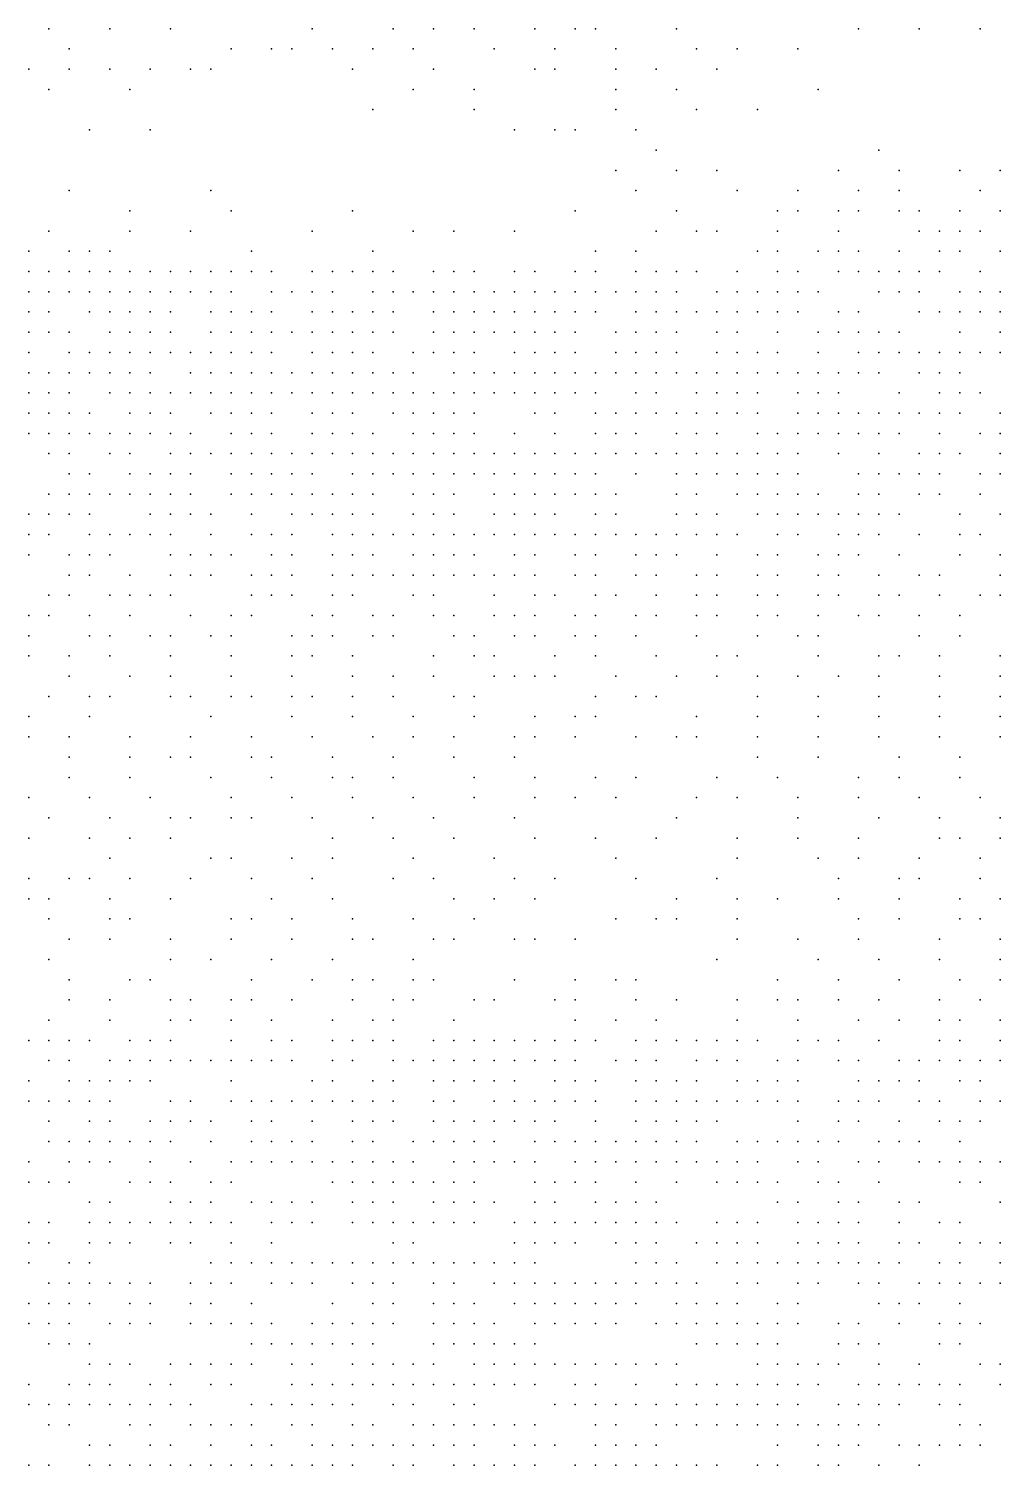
# Model space of a CAD drawing. Extents: x 429 to 793, y 817 to 1241.
# Drawn here: x 611.9 to 646.9, y 870.6 to 922.5 of the extents above; entities that cross this region are included whole.
import ezdxf

# ---------------------------------------------------------------- set-up
doc = ezdxf.new("R2010")
doc.units = 0

msp = doc.modelspace()

# ---------------------------------------------------------------- linework, layer by layer
for p in [(612.6, 922.46, 230.03), (614.79, 922.46, 230.125), (616.98, 922.46, 230.068), (622.09, 922.46, 230.036), (625.01, 922.46, 229.791), (626.47, 922.46, 229.666), (627.93, 922.46, 229.508), (630.12, 922.46, 229.24), (631.58, 922.46, 229.172), (632.31, 922.46, 229.087), (635.23, 922.46, 228.7), (641.8, 922.46, 227.132), (643.99, 922.46, 226.195), (646.18, 922.46, 225.349), (613.33, 921.73, 230.204), (619.17, 921.73, 230.443), (620.63, 921.73, 230.292), (621.36, 921.73, 230.255), (622.82, 921.73, 230.18), (624.28, 921.73, 230.085), (625.74, 921.73, 229.99), (628.66, 921.73, 229.757), (630.85, 921.73, 229.51), (633.04, 921.73, 229.188), (635.96, 921.73, 228.73), (637.42, 921.73, 228.522), (639.61, 921.73, 227.934), (611.87, 921, 230.376), (613.33, 921, 230.544), (614.79, 921, 230.552), (616.25, 921, 230.553), (617.71, 921, 230.668), (618.44, 921, 230.555), (623.55, 921, 230.445), (626.47, 921, 230.052), (630.12, 921, 229.933), (630.85, 921, 229.753), (633.04, 921, 229.357), (634.5, 921, 229.39), (636.69, 921, 228.898), (612.6, 920.27, 231.05), (615.52, 920.27, 230.844), (625.74, 920.27, 230.3), (627.93, 920.27, 230.176), (633.04, 920.27, 229.703), (635.23, 920.27, 229.572), (640.34, 920.27, 228.614), (624.28, 919.54, 230.71), (627.93, 919.54, 230.457), (633.04, 919.54, 230.05), (635.96, 919.54, 229.76), (638.15, 919.54, 229.41), (614.06, 918.81, 231.546), (616.25, 918.81, 231.577), (629.39, 918.81, 230.62), (630.85, 918.81, 230.5), (631.58, 918.81, 230.44), (633.77, 918.81, 230.45), (634.5, 918.08, 230.52), (642.53, 918.08, 228.788), (633.04, 917.35, 231.06), (635.23, 917.35, 230.59), (636.69, 917.35, 230.407), (641.07, 917.35, 229.65), (643.26, 917.35, 228.72), (645.45, 917.35, 228.085), (646.91, 917.35, 227.587), (613.33, 916.62, 232.411), (618.44, 916.62, 232.365), (633.77, 916.62, 231.232), (637.42, 916.62, 230.716), (639.61, 916.62, 230.207), (641.8, 916.62, 229.651), (643.26, 916.62, 228.96), (646.18, 916.62, 227.949), (615.52, 915.89, 232.583), (619.17, 915.89, 232.673), (623.55, 915.89, 232.246), (631.58, 915.89, 231.675), (635.23, 915.89, 231.29), (638.88, 915.89, 230.455), (639.61, 915.89, 230.441), (641.07, 915.89, 230.039), (641.8, 915.89, 229.884), (643.26, 915.89, 229.505), (643.99, 915.89, 229.2), (645.45, 915.89, 228.5), (646.91, 915.89, 228.176), (612.6, 915.16, 232.842), (615.52, 915.16, 232.877), (617.71, 915.16, 232.912), (622.09, 915.16, 232.483), (625.74, 915.16, 232.291), (627.2, 915.16, 232.183), (629.39, 915.16, 231.87), (634.5, 915.16, 231.57), (635.96, 915.16, 231.388), (636.69, 915.16, 231.223), (638.88, 915.16, 230.818), (641.07, 915.16, 230.272), (643.99, 915.16, 229.44), (644.72, 915.16, 229.09), (645.45, 915.16, 228.74), (646.18, 915.16, 228.39), (611.87, 914.43, 232.98), (613.33, 914.43, 233.027), (614.06, 914.43, 233.075), (614.79, 914.43, 233.122), (619.9, 914.43, 233.02), (624.28, 914.43, 232.542), (632.31, 914.43, 232.024), (633.77, 914.43, 231.85), (638.15, 914.43, 231.268), (638.88, 914.43, 231.065), (640.34, 914.43, 230.66), (641.07, 914.43, 230.355), (641.8, 914.43, 230.185), (643.26, 914.43, 229.745), (644.72, 914.43, 229.187), (645.45, 914.43, 228.933), (646.91, 914.43, 228.447), (611.87, 913.7, 233.055), (612.6, 913.7, 233.11), (613.33, 913.7, 233.105), (614.06, 913.7, 233.127), (614.79, 913.7, 233.149), (615.52, 913.7, 233.17), (616.25, 913.7, 233.201), (616.98, 913.7, 233.231), (617.71, 913.7, 233.262), (618.44, 913.7, 233.223), (619.17, 913.7, 233.24), (619.9, 913.7, 233.17), (620.63, 913.7, 233.1), (622.09, 913.7, 233.035), (622.82, 913.7, 232.96), (623.55, 913.7, 232.921), (624.28, 913.7, 232.815), (625.01, 913.7, 232.743), (626.47, 913.7, 232.67), (627.2, 913.7, 232.605), (627.93, 913.7, 232.54), (629.39, 913.7, 232.478), (630.12, 913.7, 232.41), (631.58, 913.7, 232.27), (632.31, 913.7, 232.2), (633.77, 913.7, 232.13), (634.5, 913.7, 231.965), (635.23, 913.7, 231.904), (635.96, 913.7, 231.635), (637.42, 913.7, 231.321), (638.88, 913.7, 231.022), (639.61, 913.7, 230.872), (641.07, 913.7, 230.456), (641.8, 913.7, 230.418), (642.53, 913.7, 229.981), (643.26, 913.7, 229.777), (643.99, 913.7, 229.507), (644.72, 913.7, 229.253), (646.18, 913.7, 228.68), (611.87, 912.97, 233.13), (612.6, 912.97, 233.185), (613.33, 912.97, 233.188), (614.06, 912.97, 233.24), (614.79, 912.97, 233.231), (615.52, 912.97, 233.253), (616.25, 912.97, 233.283), (616.98, 912.97, 233.314), (617.71, 912.97, 233.344), (618.44, 912.97, 233.305), (619.17, 912.97, 233.312), (620.63, 912.97, 233.184), (621.36, 912.97, 233.109), (622.09, 912.97, 233.127), (622.82, 912.97, 233.053), (624.28, 912.97, 232.881), (625.01, 912.97, 232.842), (625.74, 912.97, 232.802), (626.47, 912.97, 232.76), (627.2, 912.97, 232.685), (627.93, 912.97, 232.614), (628.66, 912.97, 232.546), (629.39, 912.97, 232.558), (630.12, 912.97, 232.49), (630.85, 912.97, 232.45), (631.58, 912.97, 232.33), (632.31, 912.97, 232.29), (633.04, 912.97, 232.25), (633.77, 912.97, 232.182), (634.5, 912.97, 232.048), (635.23, 912.97, 231.966), (636.69, 912.97, 231.677), (637.42, 912.97, 231.533), (638.15, 912.97, 231.383), (638.88, 912.97, 231.233), (639.61, 912.97, 231.084), (640.34, 912.97, 230.713), (642.53, 912.97, 230.177), (643.26, 912.97, 230.048), (643.99, 912.97, 229.573), (645.45, 912.97, 229), (646.18, 912.97, 228.853), (646.91, 912.97, 228.473), (611.87, 912.24, 233.205), (612.6, 912.24, 233.26), (614.06, 912.24, 233.315), (614.79, 912.24, 233.314), (615.52, 912.24, 233.335), (616.25, 912.24, 233.366), (616.98, 912.24, 233.396), (618.44, 912.24, 233.378), (619.17, 912.24, 233.385), (619.9, 912.24, 233.335), (620.63, 912.24, 233.285), (622.09, 912.24, 233.219), (622.82, 912.24, 233.145), (623.55, 912.24, 233.105), (624.28, 912.24, 233), (625.01, 912.24, 232.934), (626.47, 912.24, 232.85), (627.2, 912.24, 232.775), (627.93, 912.24, 232.7), (628.66, 912.24, 232.626), (629.39, 912.24, 232.638), (630.12, 912.24, 232.57), (630.85, 912.24, 232.53), (631.58, 912.24, 232.43), (632.31, 912.24, 232.37), (633.77, 912.24, 232.235), (634.5, 912.24, 232.08), (635.23, 912.24, 231.925), (635.96, 912.24, 231.884), (636.69, 912.24, 231.74), (637.42, 912.24, 231.595), (638.15, 912.24, 231.445), (638.88, 912.24, 231.296), (639.61, 912.24, 230.992), (641.07, 912.24, 230.767), (641.8, 912.24, 230.472), (643.99, 912.24, 229.844), (644.72, 912.24, 229.64), (645.45, 912.24, 229.26), (646.18, 912.24, 229.012), (646.91, 912.24, 228.5), (611.87, 911.51, 233.28), (612.6, 911.51, 233.335), (613.33, 911.51, 233.39), (614.79, 911.51, 233.396), (615.52, 911.51, 233.417), (616.25, 911.51, 233.448), (616.98, 911.51, 233.443), (618.44, 911.51, 233.45), (619.17, 911.51, 233.457), (619.9, 911.51, 233.408), (620.63, 911.51, 233.358), (621.36, 911.51, 233.294), (622.09, 911.51, 233.312), (622.82, 911.51, 233.238), (623.55, 911.51, 233.198), (624.28, 911.51, 233.09), (625.01, 911.51, 233.015), (626.47, 911.51, 232.94), (627.2, 911.51, 232.865), (627.93, 911.51, 232.79), (628.66, 911.51, 232.706), (629.39, 911.51, 232.715), (630.12, 911.51, 232.65), (630.85, 911.51, 232.61), (631.58, 911.51, 232.49), (633.04, 911.51, 232.385), (633.77, 911.51, 232.288), (634.5, 911.51, 232.133), (635.23, 911.51, 231.978), (636.69, 911.51, 231.823), (637.42, 911.51, 231.658), (638.88, 911.51, 231.27), (640.34, 911.51, 231.045), (641.07, 911.51, 230.82), (641.8, 911.51, 230.525), (642.53, 911.51, 230.23), (643.26, 911.51, 229.935), (645.45, 911.51, 229.276), (646.91, 911.51, 228.648), (611.87, 910.78, 233.262), (613.33, 910.78, 233.361), (614.06, 910.78, 233.402), (614.79, 910.78, 233.445), (615.52, 910.78, 233.5), (616.25, 910.78, 233.508), (616.98, 910.78, 233.515), (617.71, 910.78, 233.518), (618.44, 910.78, 233.524), (619.17, 910.78, 233.53), (619.9, 910.78, 233.49), (620.63, 910.78, 233.43), (622.09, 910.78, 233.38), (622.82, 910.78, 233.33), (623.55, 910.78, 233.255), (624.28, 910.78, 233.18), (625.74, 910.78, 233.105), (626.47, 910.78, 233.03), (627.2, 910.78, 232.955), (627.93, 910.78, 232.88), (629.39, 910.78, 232.805), (630.12, 910.78, 232.73), (630.85, 910.78, 232.633), (631.58, 910.78, 232.535), (633.04, 910.78, 232.438), (633.77, 910.78, 232.34), (634.5, 910.78, 232.212), (635.23, 910.78, 232.084), (636.69, 910.78, 231.875), (637.42, 910.78, 231.72), (638.15, 910.78, 231.498), (638.88, 910.78, 231.346), (640.34, 910.78, 230.972), (641.8, 910.78, 230.556), (642.53, 910.78, 230.292), (643.26, 910.78, 230.028), (643.99, 910.78, 229.86), (644.72, 910.78, 229.55), (645.45, 910.78, 229.163), (646.18, 910.78, 228.912), (646.91, 910.78, 228.548), (611.87, 910.05, 233.245), (612.6, 910.05, 233.303), (613.33, 910.05, 233.355), (614.06, 910.05, 233.384), (614.79, 910.05, 233.428), (615.52, 910.05, 233.5), (616.25, 910.05, 233.508), (617.71, 910.05, 233.518), (618.44, 910.05, 233.524), (619.17, 910.05, 233.53), (619.9, 910.05, 233.49), (620.63, 910.05, 233.45), (621.36, 910.05, 233.41), (622.09, 910.05, 233.38), (622.82, 910.05, 233.335), (623.55, 910.05, 233.284), (624.28, 910.05, 233.22), (625.01, 910.05, 233.157), (625.74, 910.05, 233.093), (627.2, 910.05, 232.973), (627.93, 910.05, 232.917), (628.66, 910.05, 232.861), (629.39, 910.05, 232.823), (630.12, 910.05, 232.723), (630.85, 910.05, 232.636), (631.58, 910.05, 232.562), (632.31, 910.05, 232.488), (633.04, 910.05, 232.394), (633.77, 910.05, 232.32), (634.5, 910.05, 232.192), (635.23, 910.05, 232.064), (635.96, 910.05, 231.956), (636.69, 910.05, 231.855), (637.42, 910.05, 231.675), (638.15, 910.05, 231.443), (638.88, 910.05, 231.276), (639.61, 910.05, 231.124), (640.34, 910.05, 230.902), (641.07, 910.05, 230.75), (641.8, 910.05, 230.486), (642.53, 910.05, 230.222), (643.99, 910.05, 229.77), (644.72, 910.05, 229.46), (645.45, 910.05, 229.073), (611.87, 909.32, 233.228), (612.6, 909.32, 233.286), (613.33, 909.32, 233.326), (614.79, 909.32, 233.428), (615.52, 909.32, 233.5), (616.25, 909.32, 233.508), (616.98, 909.32, 233.515), (617.71, 909.32, 233.518), (618.44, 909.32, 233.524), (619.17, 909.32, 233.53), (619.9, 909.32, 233.49), (620.63, 909.32, 233.45), (621.36, 909.32, 233.41), (622.09, 909.32, 233.385), (622.82, 909.32, 233.34), (623.55, 909.32, 233.277), (624.28, 909.32, 233.238), (625.01, 909.32, 233.174), (625.74, 909.32, 233.111), (626.47, 909.32, 233.047), (627.2, 909.32, 232.991), (627.93, 909.32, 232.935), (628.66, 909.32, 232.878), (629.39, 909.32, 232.815), (630.12, 909.32, 232.715), (630.85, 909.32, 232.605), (631.58, 909.32, 232.542), (632.31, 909.32, 232.495), (633.77, 909.32, 232.3), (634.5, 909.32, 232.172), (635.96, 909.32, 231.99), (636.69, 909.32, 231.81), (637.42, 909.32, 231.63), (638.15, 909.32, 231.397), (639.61, 909.32, 231.165), (640.34, 909.32, 230.888), (641.07, 909.32, 230.68), (643.26, 909.32, 230.08), (644.72, 909.32, 229.37), (645.45, 909.32, 229.018), (646.18, 909.32, 228.666), (611.87, 908.59, 233.21), (612.6, 908.59, 233.283), (613.33, 908.59, 233.355), (614.06, 908.59, 233.428), (615.52, 908.59, 233.5), (616.25, 908.59, 233.508), (616.98, 908.59, 233.515), (618.44, 908.59, 233.524), (619.17, 908.59, 233.53), (619.9, 908.59, 233.49), (620.63, 908.59, 233.45), (622.09, 908.59, 233.39), (622.82, 908.59, 233.345), (623.55, 908.59, 233.283), (625.01, 908.59, 233.192), (625.74, 908.59, 233.129), (626.47, 908.59, 233.065), (627.2, 908.59, 233.008), (627.93, 908.59, 232.952), (630.12, 908.59, 232.707), (630.85, 908.59, 232.598), (632.31, 908.59, 232.488), (633.04, 908.59, 232.377), (633.77, 908.59, 232.28), (634.5, 908.59, 232.152), (635.23, 908.59, 232.044), (635.96, 908.59, 231.945), (636.69, 908.59, 231.765), (637.42, 908.59, 231.585), (638.15, 908.59, 231.353), (639.61, 908.59, 231.12), (640.34, 908.59, 230.842), (641.07, 908.59, 230.61), (641.8, 908.59, 230.3), (642.53, 908.59, 230.127), (643.26, 908.59, 229.99), (643.99, 908.59, 229.68), (644.72, 908.59, 229.16), (645.45, 908.59, 228.808), (646.91, 908.59, 228.314), (611.87, 907.86, 233.03), (612.6, 907.86, 233.13), (613.33, 907.86, 233.355), (614.06, 907.86, 233.428), (614.79, 907.86, 233.408), (615.52, 907.86, 233.5), (616.25, 907.86, 233.508), (616.98, 907.86, 233.515), (617.71, 907.86, 233.522), (619.17, 907.86, 233.53), (619.9, 907.86, 233.485), (620.63, 907.86, 233.44), (622.09, 907.86, 233.395), (622.82, 907.86, 233.35), (623.55, 907.86, 233.288), (624.28, 907.86, 233.22), (625.74, 907.86, 233.158), (626.47, 907.86, 233.083), (627.2, 907.86, 233.026), (627.93, 907.86, 232.908), (629.39, 907.86, 232.807), (630.85, 907.86, 232.59), (632.31, 907.86, 232.48), (633.04, 907.86, 232.37), (633.77, 907.86, 232.26), (635.23, 907.86, 232.08), (635.96, 907.86, 231.9), (636.69, 907.86, 231.72), (638.15, 907.86, 231.317), (638.88, 907.86, 231.307), (639.61, 907.86, 231.075), (640.34, 907.86, 230.658), (641.07, 907.86, 230.405), (641.8, 907.86, 230.263), (642.53, 907.86, 230.09), (643.26, 907.86, 229.78), (644.72, 907.86, 228.95), (646.18, 907.86, 228.456), (646.91, 907.86, 228.175), (612.6, 907.13, 232.93), (613.33, 907.13, 233.05), (614.79, 907.13, 233.235), (615.52, 907.13, 233.327), (616.98, 907.13, 233.271), (617.71, 907.13, 233.415), (618.44, 907.13, 233.386), (619.17, 907.13, 233.36), (619.9, 907.13, 233.368), (620.63, 907.13, 233.364), (621.36, 907.13, 233.359), (622.09, 907.13, 233.355), (622.82, 907.13, 233.193), (623.55, 907.13, 233.269), (624.28, 907.13, 233.225), (625.01, 907.13, 233.106), (625.74, 907.13, 233.163), (626.47, 907.13, 233.1), (627.2, 907.13, 233), (627.93, 907.13, 232.913), (628.66, 907.13, 232.725), (629.39, 907.13, 232.8), (630.12, 907.13, 232.7), (630.85, 907.13, 232.579), (631.58, 907.13, 232.459), (632.31, 907.13, 232.339), (633.04, 907.13, 232.218), (633.77, 907.13, 232.065), (634.5, 907.13, 231.968), (635.23, 907.13, 231.895), (635.96, 907.13, 231.754), (636.69, 907.13, 231.462), (637.42, 907.13, 231.355), (638.15, 907.13, 231.132), (638.88, 907.13, 230.909), (639.61, 907.13, 230.686), (641.07, 907.13, 230.2), (642.53, 907.13, 229.885), (643.99, 907.13, 229.223), (644.72, 907.13, 229.087), (645.45, 907.13, 228.598), (646.91, 907.13, 227.96), (613.33, 906.4, 233.01), (614.06, 906.4, 233.062), (615.52, 906.4, 233.155), (616.25, 906.4, 233.126), (616.98, 906.4, 233.17), (617.71, 906.4, 233.242), (619.17, 906.4, 233.19), (619.9, 906.4, 233.158), (620.63, 906.4, 233.206), (621.36, 906.4, 233.202), (622.09, 906.4, 233.197), (623.55, 906.4, 233.111), (624.28, 906.4, 233.03), (625.01, 906.4, 232.948), (625.74, 906.4, 233.005), (626.47, 906.4, 232.93), (627.2, 906.4, 232.838), (627.93, 906.4, 232.75), (628.66, 906.4, 232.738), (629.39, 906.4, 232.55), (630.12, 906.4, 232.537), (630.85, 906.4, 232.417), (631.58, 906.4, 232.296), (632.31, 906.4, 232.176), (633.77, 906.4, 231.87), (635.23, 906.4, 231.7), (635.96, 906.4, 231.569), (636.69, 906.4, 231.277), (637.42, 906.4, 231.17), (638.15, 906.4, 230.947), (638.88, 906.4, 230.724), (639.61, 906.4, 230.705), (641.8, 906.4, 229.995), (642.53, 906.4, 229.68), (643.26, 906.4, 229.365), (643.99, 906.4, 229.05), (644.72, 906.4, 228.877), (646.18, 906.4, 228.137), (646.91, 906.4, 227.745), (612.6, 905.67, 232.75), (613.33, 905.67, 232.83), (614.06, 905.67, 232.91), (614.79, 905.67, 232.982), (615.52, 905.67, 232.954), (616.25, 905.67, 232.99), (616.98, 905.67, 233), (617.71, 905.67, 233.01), (619.17, 905.67, 233.02), (619.9, 905.67, 232.988), (620.63, 905.67, 232.955), (621.36, 905.67, 233.044), (622.09, 905.67, 233.04), (622.82, 905.67, 233.035), (623.55, 905.67, 232.954), (624.28, 905.67, 232.91), (625.74, 905.67, 232.835), (626.47, 905.67, 232.76), (627.2, 905.67, 232.667), (628.66, 905.67, 232.575), (629.39, 905.67, 232.388), (630.12, 905.67, 232.375), (630.85, 905.67, 232.255), (631.58, 905.67, 232.134), (632.31, 905.67, 232.155), (633.04, 905.67, 232.012), (635.23, 905.67, 231.505), (635.96, 905.67, 231.335), (637.42, 905.67, 231.092), (638.15, 905.67, 230.985), (638.88, 905.67, 230.762), (639.61, 905.67, 230.5), (640.34, 905.67, 230.247), (641.8, 905.67, 229.79), (642.53, 905.67, 229.475), (643.99, 905.67, 228.845), (644.72, 905.67, 228.458), (646.18, 905.67, 227.95), (611.87, 904.94, 232.481), (612.6, 904.94, 232.57), (613.33, 904.94, 232.65), (614.06, 904.94, 232.73), (616.25, 904.94, 232.82), (616.98, 904.94, 232.83), (617.71, 904.94, 232.84), (618.44, 904.94, 232.85), (619.9, 904.94, 232.818), (621.36, 904.94, 232.923), (622.09, 904.94, 232.882), (622.82, 904.94, 232.878), (623.55, 904.94, 232.815), (624.28, 904.94, 232.74), (625.74, 904.94, 232.665), (626.47, 904.94, 232.59), (627.2, 904.94, 232.497), (628.66, 904.94, 232.405), (629.39, 904.94, 232.312), (630.12, 904.94, 232.213), (630.85, 904.94, 232.103), (632.31, 904.94, 231.96), (633.04, 904.94, 231.818), (635.23, 904.94, 231.31), (635.96, 904.94, 231.14), (636.69, 904.94, 230.97), (638.15, 904.94, 230.8), (638.88, 904.94, 230.548), (639.61, 904.94, 230.295), (640.34, 904.94, 230.042), (641.07, 904.94, 229.823), (641.8, 904.94, 229.385), (642.53, 904.94, 229.052), (643.26, 904.94, 228.719), (645.45, 904.94, 227.78), (646.91, 904.94, 227.37), (611.87, 904.21, 232.116), (612.6, 904.21, 232.107), (614.06, 904.21, 232.454), (614.79, 904.21, 232.405), (615.52, 904.21, 232.49), (616.25, 904.21, 232.58), (616.98, 904.21, 232.67), (618.44, 904.21, 232.44), (619.9, 904.21, 232.742), (620.63, 904.21, 232.785), (621.36, 904.21, 232.753), (622.82, 904.21, 232.72), (623.55, 904.21, 232.645), (624.28, 904.21, 232.57), (625.01, 904.21, 232.245), (625.74, 904.21, 232.495), (626.47, 904.21, 232.42), (627.2, 904.21, 232.327), (627.93, 904.21, 232.107), (628.66, 904.21, 232.235), (629.39, 904.21, 232.143), (630.12, 904.21, 232.05), (630.85, 904.21, 231.67), (631.58, 904.21, 231.908), (632.31, 904.21, 231.765), (633.04, 904.21, 231.622), (633.77, 904.21, 231.433), (634.5, 904.21, 231.48), (635.23, 904.21, 231.258), (635.96, 904.21, 231.037), (636.69, 904.21, 230.816), (637.42, 904.21, 230.594), (638.88, 904.21, 230.362), (639.61, 904.21, 229.89), (641.07, 904.21, 229.418), (641.8, 904.21, 228.98), (642.53, 904.21, 228.647), (643.99, 904.21, 228.065), (645.45, 904.21, 227.405), (646.18, 904.21, 227.055), (611.87, 903.48, 231.751), (613.33, 903.48, 231.92), (614.06, 903.48, 231.96), (614.79, 903.48, 232), (616.98, 903.48, 232.26), (617.71, 903.48, 231.94), (618.44, 903.48, 232.03), (619.17, 903.48, 232.332), (620.63, 903.48, 231.965), (621.36, 903.48, 232.343), (622.82, 903.48, 232.303), (623.55, 903.48, 232.233), (624.28, 903.48, 232.158), (625.74, 903.48, 231.92), (626.47, 903.48, 232.008), (627.2, 903.48, 231.851), (627.93, 903.48, 231.695), (629.39, 903.48, 231.73), (630.12, 903.48, 231.62), (631.58, 903.48, 231.48), (632.31, 903.48, 231.338), (633.77, 903.48, 231.005), (634.5, 903.48, 230.625), (635.23, 903.48, 230.831), (636.69, 903.48, 230.388), (638.15, 903.48, 229.935), (638.88, 903.48, 229.71), (640.34, 903.48, 229.047), (641.07, 903.48, 229.013), (641.8, 903.48, 228.575), (643.26, 903.48, 227.975), (645.45, 903.48, 227.03), (646.91, 903.48, 226.33), (613.33, 902.75, 231.515), (614.06, 902.75, 231.555), (615.52, 902.75, 231.6), (616.98, 902.75, 231.605), (617.71, 902.75, 231.61), (618.44, 902.75, 231.62), (619.9, 902.75, 231.814), (620.63, 902.75, 231.548), (621.36, 902.75, 231.508), (622.82, 902.75, 231.467), (623.55, 902.75, 231.815), (624.28, 902.75, 231.745), (625.01, 902.75, 231.42), (625.74, 902.75, 231.507), (626.47, 902.75, 231.595), (627.2, 902.75, 231.439), (627.93, 902.75, 231.282), (628.66, 902.75, 231.41), (629.39, 902.75, 231.3), (630.12, 902.75, 231.19), (631.58, 902.75, 231.05), (632.31, 902.75, 230.48), (633.77, 902.75, 230.577), (634.5, 902.75, 230.197), (635.96, 902.75, 230.182), (636.69, 902.75, 229.678), (638.15, 902.75, 229.503), (638.88, 902.75, 229.277), (640.34, 902.75, 228.395), (641.07, 902.75, 228.608), (642.53, 902.75, 227.885), (643.99, 902.75, 227.315), (644.72, 902.75, 227.123), (646.91, 902.75, 225.457), (612.6, 902.02, 230.641), (613.33, 902.02, 230.915), (614.79, 902.02, 231.19), (615.52, 902.02, 231.195), (616.25, 902.02, 230.975), (616.98, 902.02, 231.2), (619.9, 902.02, 231.17), (620.63, 902.02, 231.13), (621.36, 902.02, 231.09), (622.82, 902.02, 231.05), (623.55, 902.02, 230.98), (625.74, 902.02, 231.258), (626.47, 902.02, 231.182), (628.66, 902.02, 230.98), (630.12, 902.02, 230.33), (630.85, 902.02, 230.123), (632.31, 902.02, 230.05), (633.04, 902.02, 229.91), (634.5, 902.02, 229.77), (635.96, 902.02, 229.42), (636.69, 902.02, 229.245), (638.15, 902.02, 229.07), (638.88, 902.02, 228.845), (640.34, 902.02, 228.031), (641.07, 902.02, 227.772), (642.53, 902.02, 226.82), (643.26, 902.02, 226.727), (644.72, 902.02, 225.959), (646.18, 902.02, 225.205), (646.91, 902.02, 224.875), (611.87, 901.29, 229.768), (612.6, 901.29, 229.977), (614.06, 901.29, 229.725), (615.52, 901.29, 230.419), (617.71, 901.29, 230.653), (619.17, 901.29, 230.613), (619.9, 901.29, 230.701), (622.09, 901.29, 230.279), (622.82, 901.29, 230.366), (624.28, 901.29, 230.568), (625.01, 901.29, 230.407), (626.47, 901.29, 230.094), (627.2, 901.29, 230.13), (628.66, 901.29, 230.25), (629.39, 901.29, 230.29), (630.12, 901.29, 229.65), (631.58, 901.29, 229.917), (632.31, 901.29, 229.71), (633.77, 901.29, 229.297), (634.5, 901.29, 229.105), (635.96, 901.29, 228.433), (636.69, 901.29, 228.426), (638.15, 901.29, 228.412), (638.88, 901.29, 227.893), (640.34, 901.29, 227.373), (641.8, 901.29, 226.938), (642.53, 901.29, 226.696), (643.99, 901.29, 226.052), (645.45, 901.29, 224.954), (611.87, 900.56, 229.138), (614.06, 900.56, 229.061), (614.79, 900.56, 229.198), (616.25, 900.56, 229.647), (616.98, 900.56, 229.54), (618.44, 900.56, 229.188), (619.17, 900.56, 229.135), (621.36, 900.56, 229.507), (622.09, 900.56, 229.682), (622.82, 900.56, 229.521), (624.28, 900.56, 229.2), (625.01, 900.56, 229.723), (627.2, 900.56, 229.303), (627.93, 900.56, 229.49), (629.39, 900.56, 228.93), (630.12, 900.56, 228.97), (631.58, 900.56, 228.557), (632.31, 900.56, 228.35), (633.77, 900.56, 228.43), (635.96, 900.56, 227.775), (638.15, 900.56, 226.836), (639.61, 900.56, 226.667), (640.34, 900.56, 226.494), (643.99, 900.56, 224.979), (645.45, 900.56, 224.372), (611.87, 899.83, 227.878), (613.33, 899.83, 227.875), (614.79, 899.83, 228.534), (616.98, 899.83, 228.529), (619.17, 899.83, 228.462), (621.36, 899.83, 228.357), (622.09, 899.83, 228.314), (623.55, 899.83, 228.677), (626.47, 899.83, 228.066), (627.93, 899.83, 227.836), (628.66, 899.83, 228.21), (630.85, 899.83, 227.472), (632.31, 899.83, 227.345), (634.5, 899.83, 226.93), (636.69, 899.83, 226.61), (637.42, 899.83, 226.438), (640.34, 899.83, 225.263), (642.53, 899.83, 224.848), (643.26, 899.83, 224.605), (644.72, 899.83, 223.478), (646.91, 899.83, 222.536), (613.33, 899.1, 227.408), (615.52, 899.1, 227.257), (616.98, 899.1, 227.607), (619.17, 899.1, 227.683), (621.36, 899.1, 227.682), (623.55, 899.1, 227.57), (625.01, 899.1, 227.45), (626.47, 899.1, 227.39), (628.66, 899.1, 226.593), (629.39, 899.1, 227.045), (630.12, 899.1, 226.93), (630.85, 899.1, 226.802), (633.04, 899.1, 226.548), (635.23, 899.1, 225.966), (636.69, 899.1, 225.285), (638.15, 899.1, 225.097), (639.61, 899.1, 224.412), (641.07, 899.1, 224.408), (642.53, 899.1, 223.857), (644.72, 899.1, 222.836), (646.91, 899.1, 221.928), (612.6, 898.37, 226.248), (614.06, 898.37, 226.467), (614.79, 898.37, 226.45), (616.98, 898.37, 226.147), (617.71, 898.37, 226.263), (619.17, 898.37, 226.223), (619.9, 898.37, 226.067), (621.36, 898.37, 226.221), (622.09, 898.37, 226.166), (623.55, 898.37, 226.323), (625.01, 898.37, 225.753), (627.2, 898.37, 225.519), (627.93, 898.37, 225.32), (632.31, 898.37, 224.905), (633.77, 898.37, 224.976), (634.5, 898.37, 224.749), (638.15, 898.37, 224.227), (640.34, 898.37, 223.045), (642.53, 898.37, 222.579), (644.72, 898.37, 222.194), (646.91, 898.37, 220.81), (611.87, 897.64, 225.083), (614.06, 897.64, 225.048), (618.44, 897.64, 224.92), (621.36, 897.64, 224.757), (623.55, 897.64, 224.637), (625.74, 897.64, 224.446), (627.93, 897.64, 224.222), (630.12, 897.64, 224.002), (631.58, 897.64, 223.772), (632.31, 897.64, 223.657), (635.96, 897.64, 223.102), (638.15, 897.64, 222.819), (640.34, 897.64, 222.529), (642.53, 897.64, 221.295), (644.72, 897.64, 220.91), (646.91, 897.64, 219.428), (611.87, 896.91, 223.837), (613.33, 896.91, 224.127), (615.52, 896.91, 224.19), (617.71, 896.91, 223.67), (619.9, 896.91, 223.682), (622.09, 896.91, 223.318), (624.28, 896.91, 223.514), (625.74, 896.91, 223.06), (627.2, 896.91, 223.133), (629.39, 896.91, 223.236), (630.12, 896.91, 223.086), (631.58, 896.91, 222.717), (633.77, 896.91, 222.192), (635.23, 896.91, 222.219), (635.96, 896.91, 222.233), (638.15, 896.91, 221.856), (640.34, 896.91, 221.25), (642.53, 896.91, 220.555), (644.72, 896.91, 219.758), (646.91, 896.91, 219.263), (613.33, 896.18, 222.827), (615.52, 896.18, 222.89), (616.98, 896.18, 223.15), (617.71, 896.18, 222.92), (619.9, 896.18, 223.03), (620.63, 896.18, 222.522), (622.82, 896.18, 222.514), (625.01, 896.18, 222.71), (627.2, 896.18, 222.487), (629.39, 896.18, 221.978), (638.15, 896.18, 220.592), (640.34, 896.18, 220.14), (643.26, 896.18, 219.933), (645.45, 896.18, 218.607), (613.33, 895.45, 222.177), (615.52, 895.45, 222.24), (618.44, 895.45, 221.574), (620.63, 895.45, 221.87), (622.82, 895.45, 221.862), (623.55, 895.45, 221.71), (625.01, 895.45, 221.173), (627.93, 895.45, 220.9), (630.12, 895.45, 221.148), (632.31, 895.45, 220.346), (633.77, 895.45, 220.112), (636.69, 895.45, 220.35), (638.88, 895.45, 219.62), (641.8, 895.45, 219.208), (643.26, 895.45, 218.882), (645.45, 895.45, 217.5), (611.87, 894.72, 221.16), (614.06, 894.72, 221.1), (616.25, 894.72, 220.995), (619.17, 894.72, 220.868), (621.36, 894.72, 220.762), (623.55, 894.72, 220.296), (625.74, 894.72, 220.46), (627.93, 894.72, 220.25), (630.12, 894.72, 219.927), (631.58, 894.72, 219.815), (633.04, 894.72, 219.59), (635.96, 894.72, 219.223), (637.42, 894.72, 218.975), (639.61, 894.72, 218.725), (641.8, 894.72, 217.897), (643.99, 894.72, 217.95), (646.18, 894.72, 216.882), (612.6, 893.99, 220.353), (614.79, 893.99, 220.478), (616.98, 893.99, 220.183), (617.71, 893.99, 220.257), (619.17, 893.99, 220.197), (619.9, 893.99, 220.063), (622.09, 893.99, 220.128), (624.28, 893.99, 219.773), (626.47, 893.99, 219.716), (629.39, 893.99, 219.46), (635.23, 893.99, 218.466), (639.61, 893.99, 217.71), (642.53, 893.99, 217.545), (644.72, 893.99, 216.305), (646.91, 893.99, 215.561), (611.87, 893.26, 219.874), (614.06, 893.26, 219.316), (615.52, 893.26, 219.259), (616.98, 893.26, 219.593), (622.82, 893.26, 218.907), (625.01, 893.26, 219.249), (627.2, 893.26, 218.971), (630.12, 893.26, 218.18), (632.31, 893.26, 217.809), (634.5, 893.26, 217.88), (637.42, 893.26, 217.518), (639.61, 893.26, 216.98), (641.8, 893.26, 216.437), (644.72, 893.26, 215.587), (645.45, 893.26, 215.378), (646.91, 893.26, 214.858), (614.79, 892.53, 218.702), (618.44, 892.53, 218.56), (619.17, 892.53, 218.51), (621.36, 892.53, 218.424), (622.82, 892.53, 218.324), (625.74, 892.53, 218.148), (628.66, 892.53, 217.827), (633.04, 892.53, 217.246), (637.42, 892.53, 216.79), (640.34, 892.53, 216.41), (641.8, 892.53, 215.38), (643.99, 892.53, 215.08), (646.18, 892.53, 214.45), (611.87, 891.8, 218.177), (613.33, 891.8, 217.7), (614.06, 891.8, 218.133), (615.52, 891.8, 218.075), (617.71, 891.8, 218.005), (619.9, 891.8, 217.885), (622.09, 891.8, 217.8), (625.01, 891.8, 217.628), (626.47, 891.8, 217.463), (629.39, 891.8, 217.14), (630.85, 891.8, 216.9), (633.77, 891.8, 216.288), (636.69, 891.8, 215.543), (641.07, 891.8, 215.26), (643.26, 891.8, 214.96), (643.99, 891.8, 214.72), (646.18, 891.8, 213.79), (611.87, 891.07, 217.104), (612.6, 891.07, 217.495), (614.79, 891.07, 217.45), (616.98, 891.07, 217.345), (620.63, 891.07, 216.811), (622.82, 891.07, 216.925), (627.2, 891.07, 216.735), (628.66, 891.07, 216.385), (630.12, 891.07, 216.233), (635.23, 891.07, 215.268), (637.42, 891.07, 215.242), (638.88, 891.07, 214.987), (641.07, 891.07, 214.6), (643.26, 891.07, 214.3), (645.45, 891.07, 213.34), (646.91, 891.07, 212.92), (612.6, 890.34, 216.835), (614.79, 890.34, 216.79), (615.52, 890.34, 216.547), (619.17, 890.34, 216.66), (619.9, 890.34, 216.63), (621.36, 890.34, 216.364), (623.55, 890.34, 216.43), (625.74, 890.34, 216.325), (627.93, 890.34, 215.63), (633.04, 890.34, 214.77), (634.5, 890.34, 214.5), (635.23, 890.34, 214.62), (637.42, 890.34, 214.293), (641.8, 890.34, 213.39), (643.26, 890.34, 213.64), (645.45, 890.34, 212.68), (646.18, 890.34, 212.47), (613.33, 889.61, 216.015), (614.79, 889.61, 216.13), (616.98, 889.61, 216.065), (619.17, 889.61, 216.02), (621.36, 889.61, 215.737), (623.55, 889.61, 215.808), (624.28, 889.61, 215.755), (626.47, 889.61, 215.598), (627.2, 889.61, 215.493), (629.39, 889.61, 215.28), (630.12, 889.61, 215.16), (631.58, 889.61, 214.27), (637.42, 889.61, 213.45), (639.61, 889.61, 213), (641.8, 889.61, 212.72), (644.72, 889.61, 212.23), (646.91, 889.61, 211.6), (612.6, 888.88, 215.455), (616.98, 888.88, 215.425), (618.44, 888.88, 215.41), (620.63, 888.88, 215.32), (622.82, 888.88, 215.238), (625.74, 888.88, 215.08), (636.69, 888.88, 213.153), (640.34, 888.88, 212.733), (642.53, 888.88, 212.06), (644.72, 888.88, 211.688), (646.91, 888.88, 211.058), (613.33, 888.15, 214.92), (615.52, 888.15, 214.935), (616.25, 888.15, 214.92), (619.9, 888.15, 214.83), (622.09, 888.15, 214.777), (623.55, 888.15, 214.67), (624.28, 888.15, 214.292), (625.74, 888.15, 214.323), (626.47, 888.15, 214.082), (629.39, 888.15, 214.158), (631.58, 888.15, 213.488), (633.04, 888.15, 213.645), (633.77, 888.15, 213.135), (638.88, 888.15, 212.333), (641.07, 888.15, 211.947), (643.26, 888.15, 211.375), (645.45, 888.15, 210.935), (646.91, 888.15, 210.515), (613.33, 887.42, 214.398), (614.79, 887.42, 214.425), (616.98, 887.42, 214.563), (617.71, 887.42, 214.37), (619.17, 887.42, 214.503), (619.9, 887.42, 214.31), (621.36, 887.42, 214.265), (623.55, 887.42, 214.155), (625.01, 887.42, 214.05), (625.74, 887.42, 213.808), (627.93, 887.42, 213.747), (628.66, 887.42, 213.655), (630.85, 887.42, 213.41), (631.58, 887.42, 212.993), (633.77, 887.42, 212.64), (635.23, 887.42, 212.742), (637.42, 887.42, 212.432), (638.88, 887.42, 211.813), (639.61, 887.42, 211.96), (641.07, 887.42, 211.427), (642.53, 887.42, 210.995), (644.72, 887.42, 210.622), (646.18, 887.42, 210.433), (612.6, 886.69, 213.848), (614.79, 886.69, 213.902), (616.98, 886.69, 214.043), (617.71, 886.69, 213.85), (619.17, 886.69, 213.983), (620.63, 886.69, 213.775), (622.82, 886.69, 213.698), (624.28, 886.69, 213.777), (625.01, 886.69, 213.535), (627.2, 886.69, 213.337), (631.58, 886.69, 212.785), (633.04, 886.69, 212.4), (634.5, 886.69, 212.383), (637.42, 886.69, 211.935), (639.61, 886.69, 211.44), (641.8, 886.69, 211.148), (643.26, 886.69, 210.31), (644.72, 886.69, 210.09), (645.45, 886.69, 209.87), (646.91, 886.69, 209.43), (611.87, 885.96, 213.298), (612.6, 885.96, 213.325), (613.33, 885.96, 213.353), (614.06, 885.96, 213.38), (615.52, 885.96, 213.368), (616.25, 885.96, 213.355), (616.98, 885.96, 213.342), (619.17, 885.96, 213.307), (620.63, 885.96, 213.263), (621.36, 885.96, 213.24), (622.82, 885.96, 213.185), (623.55, 885.96, 213.13), (624.28, 885.96, 213.075), (625.01, 885.96, 213.02), (626.47, 885.96, 212.927), (627.2, 885.96, 212.835), (627.93, 885.96, 212.742), (628.66, 885.96, 212.659), (629.39, 885.96, 212.515), (630.12, 885.96, 212.527), (630.85, 885.96, 212.405), (631.58, 885.96, 212.283), (632.31, 885.96, 212.16), (633.77, 885.96, 212.022), (634.5, 885.96, 211.885), (635.23, 885.96, 211.747), (635.96, 885.96, 211.61), (636.69, 885.96, 211.34), (637.42, 885.96, 211.438), (638.15, 885.96, 211.265), (639.61, 885.96, 210.92), (640.34, 885.96, 210.455), (641.07, 885.96, 210.768), (642.53, 885.96, 210.462), (644.72, 885.96, 209.653), (645.45, 885.96, 209.325), (646.91, 885.96, 208.878), (612.6, 885.23, 212.875), (613.33, 885.23, 213.043), (614.79, 885.23, 213.222), (615.52, 885.23, 213.063), (616.25, 885.23, 212.905), (616.98, 885.23, 212.893), (617.71, 885.23, 212.908), (618.44, 885.23, 213.062), (619.17, 885.23, 213.173), (619.9, 885.23, 212.905), (620.63, 885.23, 213.017), (621.36, 885.23, 212.86), (622.82, 885.23, 212.913), (623.55, 885.23, 212.75), (625.01, 885.23, 212.698), (625.74, 885.23, 212.693), (626.47, 885.23, 212.685), (627.2, 885.23, 212.358), (627.93, 885.23, 212.349), (628.66, 885.23, 212.341), (629.39, 885.23, 212.197), (630.12, 885.23, 212.063), (630.85, 885.23, 211.928), (631.58, 885.23, 212.111), (633.04, 885.23, 211.758), (633.77, 885.23, 211.357), (634.5, 885.23, 211.42), (635.96, 885.23, 211.145), (636.69, 885.23, 210.875), (637.42, 885.23, 211.07), (638.88, 885.23, 210.628), (639.61, 885.23, 210.415), (641.07, 885.23, 210.223), (641.8, 885.23, 210.07), (643.26, 885.23, 209.765), (643.99, 885.23, 209.437), (644.72, 885.23, 209.108), (645.45, 885.23, 208.78), (646.18, 885.23, 208.997), (646.91, 885.23, 208.325), (611.87, 884.5, 212.707), (613.33, 884.5, 212.593), (614.06, 884.5, 212.762), (614.79, 884.5, 212.772), (615.52, 884.5, 212.613), (616.25, 884.5, 212.455), (619.17, 884.5, 212.793), (622.09, 884.5, 212.697), (622.82, 884.5, 212.533), (624.28, 884.5, 212.587), (625.01, 884.5, 212.376), (626.47, 884.5, 212.367), (627.2, 884.5, 212.04), (627.93, 884.5, 212.031), (628.66, 884.5, 212.023), (629.39, 884.5, 211.879), (630.85, 884.5, 211.61), (631.58, 884.5, 211.793), (632.31, 884.5, 211.46), (633.77, 884.5, 211.295), (634.5, 884.5, 210.955), (635.23, 884.5, 211.018), (635.96, 884.5, 210.68), (637.42, 884.5, 210.605), (638.15, 884.5, 210.335), (638.88, 884.5, 210.122), (639.61, 884.5, 209.91), (641.8, 884.5, 209.525), (642.53, 884.5, 209.14), (643.26, 884.5, 209.22), (643.99, 884.5, 208.892), (645.45, 884.5, 208.228), (646.18, 884.5, 208), (611.87, 883.77, 212.367), (612.6, 883.77, 212.425), (613.33, 883.77, 212.312), (614.06, 883.77, 212.48), (614.79, 883.77, 212.322), (616.98, 883.77, 212.47), (617.71, 883.77, 212.485), (619.17, 883.77, 212.505), (619.9, 883.77, 212.525), (620.63, 883.77, 212.368), (621.36, 883.77, 212.48), (622.09, 883.77, 212.317), (622.82, 883.77, 212.153), (623.55, 883.77, 212.37), (624.28, 883.77, 212.132), (625.01, 883.77, 212.054), (626.47, 883.77, 211.966), (627.2, 883.77, 211.879), (628.66, 883.77, 211.705), (629.39, 883.77, 211.561), (630.12, 883.77, 211.427), (630.85, 883.77, 211.435), (631.58, 883.77, 211.272), (632.31, 883.77, 211.11), (633.77, 883.77, 210.945), (634.5, 883.77, 210.78), (635.23, 883.77, 210.553), (635.96, 883.77, 210.617), (636.69, 883.77, 210.41), (637.42, 883.77, 210.14), (638.15, 883.77, 209.83), (638.88, 883.77, 209.617), (639.61, 883.77, 209.405), (641.07, 883.77, 209.212), (641.8, 883.77, 209.02), (642.53, 883.77, 209.06), (643.99, 883.77, 208.347), (644.72, 883.77, 208.455), (646.18, 883.77, 207.448), (646.91, 883.77, 207.22), (612.6, 883.04, 211.945), (614.06, 883.04, 212.03), (614.79, 883.04, 212.018), (616.25, 883.04, 212.033), (616.98, 883.04, 212.048), (617.71, 883.04, 212.062), (618.44, 883.04, 212.082), (619.9, 883.04, 212.103), (620.63, 883.04, 212.123), (622.09, 883.04, 211.965), (623.55, 883.04, 211.887), (624.28, 883.04, 211.81), (625.01, 883.04, 211.732), (626.47, 883.04, 211.645), (627.2, 883.04, 211.557), (627.93, 883.04, 211.469), (628.66, 883.04, 211.387), (629.39, 883.04, 211.243), (630.12, 883.04, 211.247), (630.85, 883.04, 211.085), (632.31, 883.04, 210.76), (633.77, 883.04, 210.595), (634.5, 883.04, 210.43), (635.23, 883.04, 210.265), (635.96, 883.04, 210.152), (636.69, 883.04, 209.945), (639.61, 883.04, 208.9), (641.07, 883.04, 208.707), (641.8, 883.04, 208.515), (643.26, 883.04, 208.13), (644.72, 883.04, 207.902), (645.45, 883.04, 207.675), (646.18, 883.04, 207.34), (612.6, 882.31, 211.465), (613.33, 882.31, 211.522), (614.06, 882.31, 211.58), (614.79, 882.31, 211.595), (615.52, 882.31, 211.615), (616.25, 882.31, 211.61), (616.98, 882.31, 211.645), (618.44, 882.31, 211.668), (619.9, 882.31, 211.68), (620.63, 882.31, 211.7), (621.36, 882.31, 211.72), (622.09, 882.31, 211.643), (623.55, 882.31, 211.565), (624.28, 882.31, 211.533), (625.74, 882.31, 211.361), (626.47, 882.31, 211.322), (627.2, 882.31, 211.235), (627.93, 882.31, 211.147), (628.66, 882.31, 211.06), (630.12, 882.31, 210.897), (630.85, 882.31, 210.754), (631.58, 882.31, 210.639), (632.31, 882.31, 210.525), (633.04, 882.31, 210.306), (633.77, 882.31, 210.245), (634.5, 882.31, 210.099), (635.23, 882.31, 209.995), (635.96, 882.31, 209.75), (637.42, 882.31, 209.538), (638.15, 882.31, 209.325), (638.88, 882.31, 209.137), (639.61, 882.31, 209.018), (640.34, 882.31, 208.748), (641.07, 882.31, 208.597), (642.53, 882.31, 208.253), (643.26, 882.31, 207.94), (643.99, 882.31, 207.795), (645.45, 882.31, 207.4), (611.87, 881.58, 211.393), (613.33, 881.58, 211.45), (614.06, 881.58, 211.568), (614.79, 881.58, 211.64), (616.25, 881.58, 211.655), (617.71, 881.58, 211.685), (619.17, 881.58, 211.697), (619.9, 881.58, 211.725), (620.63, 881.58, 211.745), (621.36, 881.58, 211.765), (622.09, 881.58, 211.717), (622.82, 881.58, 211.655), (623.55, 881.58, 211.594), (624.28, 881.58, 211.529), (625.01, 881.58, 211.468), (625.74, 881.58, 211.419), (627.2, 881.58, 211.264), (627.93, 881.58, 211.22), (628.66, 881.58, 211.167), (629.39, 881.58, 210.983), (630.12, 881.58, 210.945), (631.58, 881.58, 210.677), (632.31, 881.58, 210.563), (633.04, 881.58, 210.344), (633.77, 881.58, 210.241), (634.5, 881.58, 210.137), (635.23, 881.58, 209.962), (635.96, 881.58, 209.892), (636.69, 881.58, 209.732), (637.42, 881.58, 209.467), (638.15, 881.58, 209.255), (639.61, 881.58, 208.948), (640.34, 881.58, 208.83), (641.8, 881.58, 208.445), (642.53, 881.58, 208.293), (643.99, 881.58, 207.75), (644.72, 881.58, 207.438), (645.45, 881.58, 207.125), (646.18, 881.58, 207.065), (646.91, 881.58, 206.73), (611.87, 880.85, 211.32), (612.6, 880.85, 211.407), (613.33, 880.85, 211.438), (615.52, 880.85, 211.66), (616.25, 880.85, 211.695), (616.98, 880.85, 211.69), (618.44, 880.85, 211.713), (619.17, 880.85, 211.742), (622.82, 880.85, 211.713), (623.55, 880.85, 211.652), (624.28, 880.85, 211.591), (625.01, 880.85, 211.526), (625.74, 880.85, 211.477), (626.47, 880.85, 211.371), (627.2, 880.85, 211.322), (627.93, 880.85, 211.273), (630.12, 880.85, 210.907), (630.85, 880.85, 210.792), (631.58, 880.85, 210.715), (632.31, 880.85, 210.601), (633.77, 880.85, 210.279), (635.23, 880.85, 210.033), (636.69, 880.85, 209.715), (637.42, 880.85, 209.45), (638.15, 880.85, 209.185), (638.88, 880.85, 209.067), (640.34, 880.85, 208.76), (641.07, 880.85, 208.527), (642.53, 880.85, 208.062), (645.45, 880.85, 206.935), (646.18, 880.85, 206.79), (614.06, 880.12, 211.555), (614.79, 880.12, 211.628), (616.98, 880.12, 211.735), (617.71, 880.12, 211.73), (618.44, 880.12, 211.758), (619.9, 880.12, 211.77), (620.63, 880.12, 211.79), (621.36, 880.12, 211.81), (622.09, 880.12, 211.76), (623.55, 880.12, 211.71), (624.28, 880.12, 211.649), (625.01, 880.12, 211.584), (626.47, 880.12, 211.429), (627.2, 880.12, 211.38), (627.93, 880.12, 211.273), (628.66, 880.12, 211.165), (630.12, 880.12, 210.997), (630.85, 880.12, 210.83), (632.31, 880.12, 210.639), (633.04, 880.12, 210.524), (633.77, 880.12, 210.317), (634.5, 880.12, 210.175), (638.88, 880.12, 208.997), (639.61, 880.12, 208.878), (641.07, 880.12, 208.608), (641.8, 880.12, 208.185), (643.26, 880.12, 207.872), (643.99, 880.12, 207.56), (646.91, 880.12, 206.455), (611.87, 879.39, 211.307), (612.6, 879.39, 211.425), (614.06, 879.39, 211.542), (614.79, 879.39, 211.615), (615.52, 879.39, 211.688), (616.25, 879.39, 211.74), (616.98, 879.39, 211.76), (617.71, 879.39, 211.775), (618.44, 879.39, 211.795), (619.17, 879.39, 211.815), (620.63, 879.39, 211.835), (621.36, 879.39, 211.855), (622.09, 879.39, 211.805), (623.55, 879.39, 211.755), (624.28, 879.39, 211.707), (625.01, 879.39, 211.645), (625.74, 879.39, 211.535), (626.47, 879.39, 211.54), (627.2, 879.39, 211.432), (627.93, 879.39, 211.325), (629.39, 879.39, 211.217), (630.12, 879.39, 211.05), (630.85, 879.39, 210.883), (631.58, 879.39, 210.753), (632.31, 879.39, 210.677), (633.04, 879.39, 210.562), (633.77, 879.39, 210.458), (634.5, 879.39, 210.158), (635.23, 879.39, 209.927), (636.69, 879.39, 209.697), (637.42, 879.39, 209.432), (638.15, 879.39, 209.167), (639.61, 879.39, 208.902), (640.34, 879.39, 208.69), (641.07, 879.39, 208.538), (641.8, 879.39, 207.995), (643.26, 879.39, 207.682), (644.72, 879.39, 207.129), (645.45, 879.39, 206.745), (611.87, 878.66, 211.295), (612.6, 878.66, 211.412), (614.06, 878.66, 211.53), (614.79, 878.66, 211.602), (615.52, 878.66, 211.675), (616.98, 878.66, 211.78), (617.71, 878.66, 211.82), (619.17, 878.66, 211.86), (620.63, 878.66, 211.88), (625.01, 878.66, 211.703), (625.74, 878.66, 211.593), (629.39, 878.66, 211.27), (630.12, 878.66, 211.103), (630.85, 878.66, 210.935), (631.58, 878.66, 210.768), (633.04, 878.66, 210.6), (633.77, 878.66, 210.37), (634.5, 878.66, 210.14), (635.96, 878.66, 209.91), (636.69, 878.66, 209.68), (637.42, 878.66, 209.415), (638.15, 878.66, 209.15), (639.61, 878.66, 208.885), (640.34, 878.66, 208.62), (641.07, 878.66, 208.307), (641.8, 878.66, 208.171), (643.26, 878.66, 207.546), (643.99, 878.66, 207.272), (645.45, 878.66, 206.888), (646.18, 878.66, 206.647), (646.91, 878.66, 206.335), (611.87, 877.93, 211.338), (613.33, 877.93, 211.466), (614.06, 877.93, 211.592), (618.44, 877.93, 211.89), (619.17, 877.93, 211.875), (619.9, 877.93, 211.93), (620.63, 877.93, 211.915), (621.36, 877.93, 211.9), (622.09, 877.93, 211.895), (622.82, 877.93, 211.89), (623.55, 877.93, 211.8), (624.28, 877.93, 211.75), (625.01, 877.93, 211.7), (625.74, 877.93, 211.677), (626.47, 877.93, 211.592), (627.2, 877.93, 211.485), (627.93, 877.93, 211.462), (628.66, 877.93, 211.366), (629.39, 877.93, 211.183), (630.12, 877.93, 211.095), (633.77, 877.93, 210.455), (634.5, 877.93, 210.298), (635.23, 877.93, 209.995), (636.69, 877.93, 209.692), (637.42, 877.93, 209.508), (638.15, 877.93, 209.335), (638.88, 877.93, 209.162), (639.61, 877.93, 208.897), (640.34, 877.93, 208.57), (641.07, 877.93, 208.347), (641.8, 877.93, 208.073), (642.53, 877.93, 207.897), (643.26, 877.93, 207.624), (644.72, 877.93, 207.032), (645.45, 877.93, 206.791), (646.91, 877.93, 206.147), (612.6, 877.2, 211.444), (613.33, 877.2, 211.508), (614.06, 877.2, 211.635), (614.79, 877.2, 211.698), (615.52, 877.2, 211.718), (616.25, 877.2, 211.79), (617.71, 877.2, 211.895), (618.44, 877.2, 211.919), (619.17, 877.2, 211.96), (620.63, 877.2, 212), (621.36, 877.2, 211.985), (622.09, 877.2, 211.98), (623.55, 877.2, 211.885), (624.28, 877.2, 211.88), (625.01, 877.2, 211.764), (626.47, 877.2, 211.672), (627.2, 877.2, 211.557), (628.66, 877.2, 211.438), (629.39, 877.2, 211.342), (630.12, 877.2, 211.255), (630.85, 877.2, 211.008), (631.58, 877.2, 210.92), (632.31, 877.2, 210.801), (633.04, 877.2, 210.645), (633.77, 877.2, 210.383), (634.5, 877.2, 210.31), (635.23, 877.2, 210.152), (635.96, 877.2, 209.85), (637.42, 877.2, 209.52), (638.15, 877.2, 209.348), (639.61, 877.2, 208.99), (640.34, 877.2, 208.52), (641.8, 877.2, 208.16), (642.53, 877.2, 207.8), (643.99, 877.2, 207.351), (644.72, 877.2, 206.934), (645.45, 877.2, 206.693), (646.18, 877.2, 206.362), (646.91, 877.2, 205.96), (611.87, 876.47, 211.38), (612.6, 876.47, 211.551), (613.33, 876.47, 211.615), (614.06, 876.47, 211.677), (615.52, 876.47, 211.76), (616.25, 876.47, 211.865), (617.71, 876.47, 211.97), (618.44, 876.47, 211.994), (619.9, 876.47, 212.015), (622.82, 876.47, 211.975), (624.28, 876.47, 211.872), (625.01, 876.47, 211.828), (626.47, 876.47, 211.736), (627.2, 876.47, 211.644), (627.93, 876.47, 211.534), (629.39, 876.47, 211.415), (630.12, 876.47, 211.167), (630.85, 876.47, 211.08), (631.58, 876.47, 211.002), (632.31, 876.47, 210.846), (633.04, 876.47, 210.69), (633.77, 876.47, 210.427), (635.23, 876.47, 210.165), (635.96, 876.47, 209.862), (636.69, 876.47, 209.705), (637.42, 876.47, 209.533), (638.88, 876.47, 209.175), (639.61, 876.47, 208.847), (642.53, 876.47, 207.75), (643.26, 876.47, 207.527), (643.99, 876.47, 207.253), (645.45, 876.47, 206.765), (611.87, 875.74, 211.36), (612.6, 875.74, 211.54), (613.33, 875.74, 211.658), (614.79, 875.74, 211.74), (615.52, 875.74, 211.835), (616.25, 875.74, 211.94), (617.71, 875.74, 212.045), (618.44, 875.74, 212.069), (619.17, 875.74, 212.093), (619.9, 875.74, 212.1), (620.63, 875.74, 212.085), (622.09, 875.74, 212.065), (622.82, 875.74, 212.06), (623.55, 875.74, 211.98), (624.28, 875.74, 211.936), (625.01, 875.74, 211.892), (626.47, 875.74, 211.8), (627.2, 875.74, 211.708), (627.93, 875.74, 211.616), (628.66, 875.74, 211.511), (630.12, 875.74, 211.327), (630.85, 875.74, 211.24), (631.58, 875.74, 211.047), (632.31, 875.74, 210.891), (633.04, 875.74, 210.735), (634.5, 875.74, 210.473), (635.23, 875.74, 210.21), (635.96, 875.74, 210.02), (636.69, 875.74, 209.717), (637.42, 875.74, 209.545), (638.15, 875.74, 209.452), (638.88, 875.74, 209.125), (639.61, 875.74, 208.797), (641.07, 875.74, 208.47), (641.8, 875.74, 208.11), (643.26, 875.74, 207.34), (644.72, 875.74, 206.98), (645.45, 875.74, 206.577), (646.18, 875.74, 206.175), (612.6, 875.01, 211.593), (613.33, 875.01, 211.7), (614.06, 875.01, 211.72), (619.9, 875.01, 212.117), (620.63, 875.01, 212.17), (621.36, 875.01, 212.155), (622.09, 875.01, 212.15), (622.82, 875.01, 212.088), (623.55, 875.01, 212.044), (624.28, 875.01, 212), (626.47, 875.01, 211.864), (627.2, 875.01, 211.772), (627.93, 875.01, 211.68), (628.66, 875.01, 211.583), (629.39, 875.01, 211.488), (630.12, 875.01, 211.4), (635.96, 875.01, 209.992), (636.69, 875.01, 209.875), (637.42, 875.01, 209.73), (638.15, 875.01, 209.402), (638.88, 875.01, 209.075), (641.07, 875.01, 208.42), (641.8, 875.01, 208.195), (642.53, 875.01, 207.7), (644.72, 875.01, 206.975), (645.45, 875.01, 206.672), (614.06, 874.28, 211.823), (614.79, 874.28, 211.867), (615.52, 874.28, 211.91), (616.98, 874.28, 212.12), (617.71, 874.28, 212.167), (618.44, 874.28, 212.144), (619.17, 874.28, 212.168), (619.9, 874.28, 212.192), (621.36, 874.28, 212.24), (622.09, 874.28, 212.196), (623.55, 874.28, 212.108), (624.28, 874.28, 212.112), (625.01, 874.28, 212.066), (625.74, 874.28, 211.953), (626.47, 874.28, 211.928), (627.93, 874.28, 211.744), (628.66, 874.28, 211.652), (629.39, 874.28, 211.56), (630.12, 874.28, 211.404), (630.85, 874.28, 211.32), (631.58, 874.28, 211.17), (632.31, 874.28, 210.936), (633.04, 874.28, 210.93), (633.77, 874.28, 210.625), (634.5, 874.28, 210.517), (635.23, 874.28, 210.255), (638.15, 874.28, 209.542), (638.88, 874.28, 209.12), (639.61, 874.28, 208.887), (640.34, 874.28, 208.653), (641.07, 874.28, 208.465), (642.53, 874.28, 207.97), (643.99, 874.28, 207.303), (646.18, 874.28, 206.363), (646.91, 874.28, 206.055), (611.87, 873.55, 211.557), (613.33, 873.55, 211.785), (614.06, 873.55, 211.865), (614.79, 873.55, 211.947), (616.25, 873.55, 212.033), (616.98, 873.55, 212.2), (618.44, 873.55, 212.213), (619.17, 873.55, 212.26), (621.36, 873.55, 212.296), (622.09, 873.55, 212.252), (622.82, 873.55, 212.204), (623.55, 873.55, 212.158), (624.28, 873.55, 212.168), (625.01, 873.55, 212.122), (625.74, 873.55, 212.076), (626.47, 873.55, 211.941), (627.2, 873.55, 211.818), (627.93, 873.55, 211.751), (628.66, 873.55, 211.721), (629.39, 873.55, 211.625), (630.12, 873.55, 211.47), (631.58, 873.55, 211.23), (632.31, 873.55, 211.08), (633.77, 873.55, 210.84), (635.23, 873.55, 210.315), (635.96, 873.55, 210.16), (636.69, 873.55, 209.999), (637.42, 873.55, 209.788), (638.15, 873.55, 209.516), (638.88, 873.55, 209.353), (639.61, 873.55, 208.932), (640.34, 873.55, 208.698), (641.8, 873.55, 208.24), (642.53, 873.55, 208.015), (643.26, 873.55, 207.79), (643.99, 873.55, 207.298), (644.72, 873.55, 206.97), (645.45, 873.55, 206.604), (646.91, 873.55, 205.867), (611.87, 872.82, 211.562), (612.6, 872.82, 211.716), (613.33, 872.82, 211.87), (614.06, 872.82, 211.95), (614.79, 872.82, 212.03), (615.52, 872.82, 212.07), (616.25, 872.82, 212.157), (616.98, 872.82, 212.28), (617.71, 872.82, 212.247), (619.9, 872.82, 212.32), (620.63, 872.82, 212.336), (621.36, 872.82, 212.352), (622.09, 872.82, 212.308), (622.82, 872.82, 212.264), (623.55, 872.82, 212.214), (625.01, 872.82, 212.178), (625.74, 872.82, 212.132), (627.2, 872.82, 211.874), (627.93, 872.82, 211.807), (630.85, 872.82, 211.38), (631.58, 872.82, 211.29), (632.31, 872.82, 211.14), (633.04, 872.82, 210.99), (633.77, 872.82, 210.9), (634.5, 872.82, 210.53), (635.23, 872.82, 210.375), (635.96, 872.82, 210.269), (636.69, 872.82, 210.057), (637.42, 872.82, 209.845), (638.15, 872.82, 209.573), (638.88, 872.82, 209.301), (639.61, 872.82, 209.165), (641.07, 872.82, 208.51), (641.8, 872.82, 208.285), (642.53, 872.82, 208.06), (643.26, 872.82, 207.621), (644.72, 872.82, 206.965), (645.45, 872.82, 206.599), (612.6, 872.09, 211.801), (613.33, 872.09, 211.955), (615.52, 872.09, 212.193), (616.25, 872.09, 212.237), (617.71, 872.09, 212.327), (618.44, 872.09, 212.373), (619.17, 872.09, 212.34), (619.9, 872.09, 212.376), (621.36, 872.09, 212.408), (622.09, 872.09, 212.364), (623.55, 872.09, 212.276), (624.28, 872.09, 212.224), (625.74, 872.09, 212.188), (626.47, 872.09, 211.997), (627.2, 872.09, 211.93), (627.93, 872.09, 211.882), (628.66, 872.09, 211.786), (629.39, 872.09, 211.69), (630.12, 872.09, 211.53), (632.31, 872.09, 211.2), (633.04, 872.09, 211.05), (634.5, 872.09, 210.745), (635.23, 872.09, 210.59), (635.96, 872.09, 210.327), (636.69, 872.09, 210.115), (637.42, 872.09, 209.902), (638.15, 872.09, 209.63), (638.88, 872.09, 209.358), (639.61, 872.09, 209.087), (640.34, 872.09, 208.977), (641.07, 872.09, 208.788), (641.8, 872.09, 208.33), (642.53, 872.09, 207.949), (645.45, 872.09, 206.96), (646.18, 872.09, 206.655), (614.06, 871.36, 212.035), (614.79, 871.36, 212.115), (616.25, 871.36, 212.317), (616.98, 871.36, 212.36), (618.44, 871.36, 212.416), (619.9, 871.36, 212.432), (620.63, 871.36, 212.448), (622.09, 871.36, 212.42), (622.82, 871.36, 212.376), (623.55, 871.36, 212.332), (624.28, 871.36, 212.28), (625.01, 871.36, 212.234), (625.74, 871.36, 212.244), (626.47, 871.36, 212.053), (627.2, 871.36, 212.043), (627.93, 871.36, 211.947), (629.39, 871.36, 211.755), (630.12, 871.36, 211.595), (630.85, 871.36, 211.435), (632.31, 871.36, 211.275), (633.04, 871.36, 211.11), (633.77, 871.36, 210.96), (634.5, 871.36, 210.805), (638.88, 871.36, 209.416), (640.34, 871.36, 209.144), (641.07, 871.36, 208.872), (641.8, 871.36, 208.6), (643.26, 871.36, 207.944), (643.99, 871.36, 207.616), (644.72, 871.36, 207.233), (645.45, 871.36, 206.96), (646.18, 871.36, 206.655), (611.87, 870.63, 211.886), (612.6, 870.63, 211.921), (614.06, 870.63, 212.12), (614.79, 870.63, 212.2), (615.52, 870.63, 212.28), (616.25, 870.63, 212.36), (616.98, 870.63, 212.44), (617.71, 870.63, 212.456), (618.44, 870.63, 212.472), (619.17, 870.63, 212.48), (619.9, 870.63, 212.488), (620.63, 870.63, 212.504), (621.36, 870.63, 212.52), (622.09, 870.63, 212.476), (622.82, 870.63, 212.432), (623.55, 870.63, 212.388), (625.01, 870.63, 212.29), (625.74, 870.63, 212.177), (627.2, 870.63, 212.108), (627.93, 870.63, 212.012), (628.66, 870.63, 211.916), (629.39, 870.63, 211.82), (630.12, 870.63, 211.66), (631.58, 870.63, 211.5), (632.31, 870.63, 211.34), (633.04, 870.63, 211.18), (633.77, 870.63, 211.02), (634.5, 870.63, 210.808), (635.23, 870.63, 210.736), (635.96, 870.63, 210.384), (636.69, 870.63, 210.288), (638.15, 870.63, 209.741), (638.88, 870.63, 209.521), (640.34, 870.63, 209.083), (641.07, 870.63, 208.863), (642.53, 870.63, 208.327), (643.99, 870.63, 207.78)]:
    msp.add_point(p)

doc.saveas('drawing.dxf')
